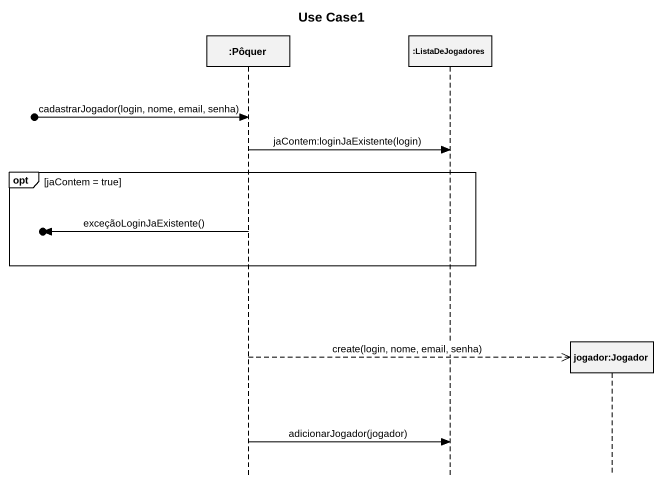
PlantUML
@startuml
title Use Case1
hide footbox
participant ":Pôquer" as Pôquer
participant ":ListaDeJogadores" as ListaDeJogadores
participant "jogador:Jogador" as jogador_Jogador

[o-> Pôquer : cadastrarJogador(login, nome, email, senha)
Pôquer -> ListaDeJogadores : jaContem:loginJaExistente(login)
opt jaContem = true
  [o<- Pôquer : exceçãoLoginJaExistente()
end
Pôquer -->> jogador_Jogador ** : create(login, nome, email, senha)
Pôquer -> ListaDeJogadores : adicionarJogador(jogador)
@enduml
